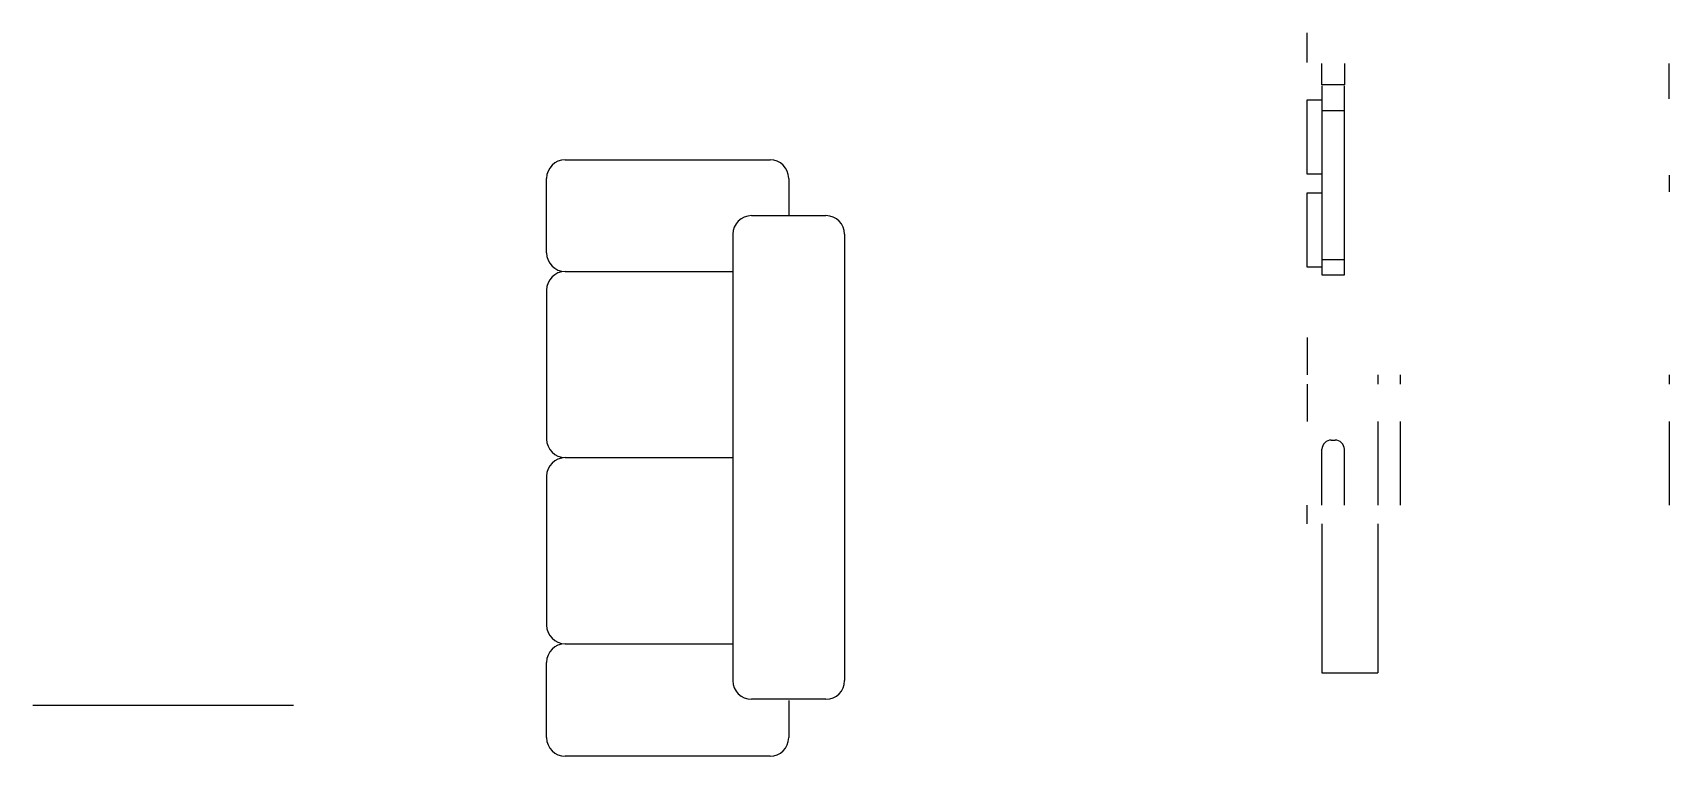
# Model space of a CAD drawing. Header units: metres. Extents: x 18.3 to 93.2, y -29.9 to 13.4.
# Drawn here: x 81.058 to 85.452, y -29.901 to -27.957 of the extents above.
import ezdxf

# ---------------------------------------------------------------- set-up
doc = ezdxf.new("R2010")
doc.units = ezdxf.units.M
doc.header["$MEASUREMENT"] = 0

msp = doc.modelspace()

# ---------------------------------------------------------------- linework, layer by layer
at = {"linetype": 'ByBlock'}
for p, q in [((84.48, -28.0371), (84.48, -27.9571)), ((84.52, -28.0971), (84.52, -28.0396)), ((84.58, -28.0396), (84.58, -28.0971)), ((85.4525, -28.1346), (85.4525, -28.0396)), ((84.58, -28.0971), (84.52, -28.0971)), ((84.52, -28.0996), (84.52, -28.6071)), ((84.58, -28.6071), (84.58, -28.0996)), ((84.48, -28.3371), (84.48, -28.1371)), ((84.48, -28.1371), (84.5175, -28.1371)), ((84.58, -28.1671), (84.52, -28.1671)), ((84.5175, -28.3371), (84.48, -28.3371)), ((85.4525, -28.3396), (85.4525, -28.3846)), ((84.48, -28.5871), (84.48, -28.3871)), ((84.48, -28.3871), (84.5175, -28.3871)), ((84.5175, -28.5871), (84.48, -28.5871)), ((84.58, -28.5671), (84.52, -28.5671)), ((84.52, -28.6071), (84.58, -28.6071)), ((84.48, -28.7762), (84.48, -28.8762)), ((84.48, -28.9012), (84.48, -29.0012)), ((84.67, -28.8762), (84.67, -28.9012)), ((84.73, -28.8762), (84.73, -28.9012)), ((85.4525, -28.8762), (85.4525, -28.9012)), ((84.67, -29.0012), (84.67, -29.2262)), ((84.73, -29.0012), (84.73, -29.2262)), ((85.4525, -29.0012), (85.4525, -29.2262)), ((84.52, -29.2262), (84.52, -29.0762)), ((84.545, -29.0512), (84.555, -29.0512)), ((84.58, -29.2262), (84.58, -29.0762)), ((84.48, -29.2762), (84.48, -29.2262)), ((84.52, -29.2762), (84.52, -29.6762)), ((84.67, -29.2762), (84.67, -29.6762)), ((84.52, -29.6762), (84.67, -29.6762))]:
    msp.add_line(p, q, dxfattribs=at)
at = {"ltscale": 0.03}
for p, q in [((82.488, -28.2985), (83.038, -28.2985)), ((82.938, -28.2985), (83.038, -28.2985)), ((82.438, -28.5485), (82.438, -28.3485)), ((82.438, -28.5485), (82.438, -28.3485)), ((83.088, -28.3485), (83.088, -28.4485)), ((82.988, -28.4485), (83.188, -28.4485)), ((82.938, -28.4985), (82.938, -29.6975)), ((83.238, -28.4985), (83.238, -29.6975)), ((82.488, -28.5985), (82.938, -28.5985)), ((82.438, -28.6485), (82.438, -29.0485)), ((82.488, -29.0985), (82.938, -29.0985)), ((82.438, -29.1485), (82.438, -29.5485)), ((82.488, -29.5985), (82.938, -29.5985)), ((82.438, -29.8507), (82.438, -29.6485)), ((82.438, -29.8507), (82.438, -29.6507)), ((83.188, -29.7475), (82.988, -29.7475)), ((83.088, -29.7507), (83.088, -29.8507)), ((83.038, -29.9007), (82.488, -29.9007))]:
    msp.add_line(p, q, dxfattribs=at)
at = {"ltscale": 0.5}
msp.add_line((81.0582, -29.7631), (81.7582, -29.7631), dxfattribs=at)
at = {"ltscale": 0.03}
for centre, start, end in [((82.488, -28.3485), 90, 180), ((83.038, -28.3485), 0, 90), ((82.988, -28.4985), 90, 180), ((83.188, -28.4985), 0, 90), ((82.488, -28.5485), 180, 270), ((82.488, -28.6485), 90, 180), ((82.488, -29.0485), 180, 270), ((82.488, -29.1485), 90, 180), ((82.488, -29.5485), 180, 270), ((82.488, -29.6485), 90, 180), ((82.988, -29.6975), 180, 270), ((83.188, -29.6975), 270, 0), ((82.488, -29.8507), 180, 270), ((83.038, -29.8507), 270, 0)]:
    msp.add_arc(centre, 0.05, start, end, dxfattribs=at)
at = {"linetype": 'ByBlock'}
for centre, start, end in [((84.545, -29.0762), 90, 180), ((84.555, -29.0762), 0, 90)]:
    msp.add_arc(centre, 0.025, start, end, dxfattribs=at)

doc.saveas('drawing.dxf')
